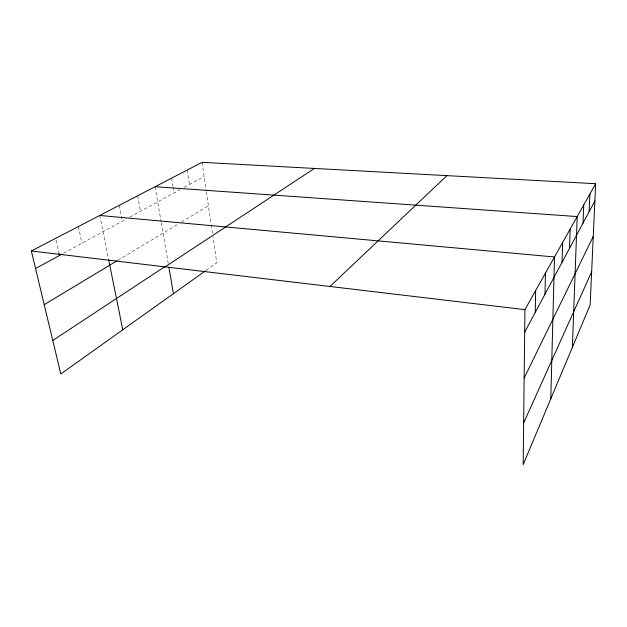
<?xml version="1.0" encoding="UTF-8"?>
<svg xmlns="http://www.w3.org/2000/svg" width="627" height="627" viewBox="0 0 627 627"><rect width="100%" height="100%" fill="white"/><g stroke="black" fill="none" stroke-linecap="round" stroke-linejoin="round"><path stroke-width="0.47" stroke-dasharray="3.13 2.35" d="M206.079 270.394L216.762 262.776L212.992 237.03M117.923 260.276L178.961 223.541M181.477 222.021L208.423 205.805M63.664 253.206L126.442 218.933M129.75 217.122L180.012 189.683M184.307 187.34L204.143 176.508M56.077 240.266L59.079 253.574M78.406 226.551L81.957 243.213M99.764 215.461L108.424 258.489M119.279 205.327L122.304 221.19M137.705 195.765L140.495 211.252M155.112 186.721L161.108 221.746M161.272 222.695L168.232 263.371M171.602 178.162L172.95 186.485M173.099 187.41L174 192.959M187.23 170.042L189.456 184.526M202.066 162.338L206.212 190.686M206.354 191.627L211.056 223.776M211.189 224.725L212.435 233.236"/><path stroke-width="0.94" d="M595.65 183.711L524.932 309.652L523.169 464.662L590.148 304.91L595.65 183.711L202.066 162.338L31.35 250.988L60.803 373.974L205.311 270.942M535.27 312.371L535.638 290.591M545.004 294.181L545.459 273.098M550.796 398.756L554.511 256.984L99.764 215.461M562.035 262.345L562.631 242.516M569.528 248.339L570.178 229.082M572.373 347.311L577.201 216.566L155.112 186.721M583.032 223.094L583.761 204.888M589.137 211.683L589.897 193.955M523.639 423.045L591.645 271.812M524.156 378.05L593.252 236.497M524.681 332.169L594.866 200.969M329.982 286.476L446.918 175.631M165.073 266.883L314.393 168.436M52.778 340.461L164.493 266.89M44.203 304.644L117.108 260.761M35.559 268.552L62.002 254.107M31.35 250.988L524.932 309.652M59.079 253.574L59.51 255.471M108.612 259.445L122.767 329.794M168.875 267.165L173.413 293.687"/></g></svg>
